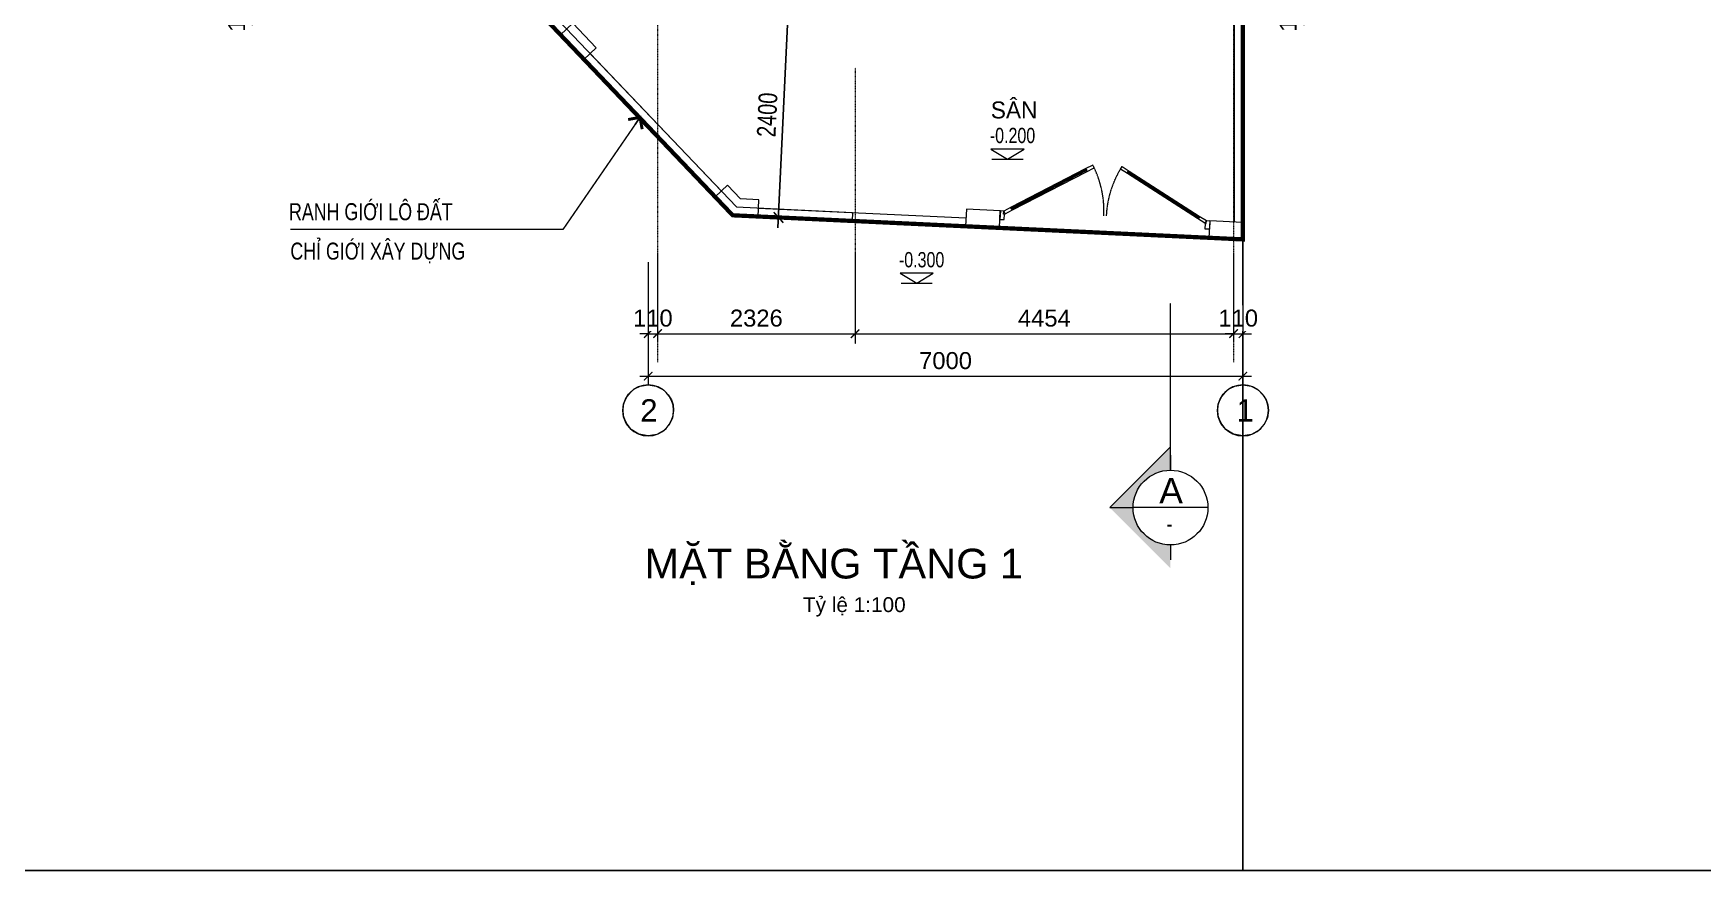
# Model space of a CAD drawing. Header units: millimetres. Extents: x -127141 to 682685, y -1234500 to 49778.
# Drawn here: x 231461 to 251108, y -25000 to -15146 of the extents above; entities that cross this region are included whole.
import ezdxf
from ezdxf.enums import TextEntityAlignment as Align

# ---------------------------------------------------------------- set-up
doc = ezdxf.new("R2010")
doc.units = ezdxf.units.MM
doc.header["$MEASUREMENT"] = 0
doc.set_wipeout_variables(frame=1)
doc.linetypes.add('DASHDOT', pattern=[1, 0.5, -0.25, 0, -0.25])
doc.linetypes.add('HIDDEN', pattern=[0.75, 0.5, -0.25])
for name, color, linetype, lineweight in [('-HIDE', 3, 'HIDDEN', 13), ('-KH', 143, 'Continuous', 13), ('-LINE1', 7, 'Continuous', 18), ('-TEXT', 7, 'Continuous', 15), ('-WALL', 4, 'Continuous', 35), ('A-DIM', 251, 'Continuous', 15), ('A-KY HIEU', 34, 'Continuous', 20), ('A-NET THAY', 125, 'Continuous', 18), ('A-TRUC', 251, 'DASHDOT', 5), ('TEXT25', 2, 'Continuous', 13)]:
    doc.layers.add(name, color=color, linetype=linetype, lineweight=lineweight)
doc.layers.add('-RANH GIOI LO DAT', color=12, linetype='Continuous')
doc.layers.add('12. NET DIM', color=252, linetype='Continuous')
doc.layers.add('LUOI GIONG', color=160, linetype='Continuous', plot=False)
doc.styles.add('1', font='arial.ttf')
doc.styles.add('A1-arial', font='arial.ttf', dxfattribs={"width": 0.8})
doc.styles.add('AVANH', font='', dxfattribs={"width": 0.8})
doc.styles.get("Standard").update_dxf_attribs({"font": 'arial.ttf'})
doc.styles.add('SVN_AVO_thuong', font='')
doc.styles.add('X-ALL-SECTION$0$ROMANS', font='arial.ttf')
doc.styles.get('AVANH').set_extended_font_data('.VnAvantH')
doc.styles.get('SVN_AVO_thuong').set_extended_font_data('SVN-Avo')
doc.dimstyles.new('C_100A3', dxfattribs={"dimscale": 100, "dimtxt": 2.2, "dimasz": 1.2, "dimexe": 1.2, "dimexo": 0, "dimgap": 0.75, "dimtad": 1, "dimdec": 0, "dimzin": 0, "dimdsep": 46, "dimtxsty": 'AVANH', "dimblk": 'ARCHTICK', "dimcen": 0, "dimdle": 1.2, "dimclrd": 256, "dimclre": 256, "dimclrt": 7, "dimadec": 0, "dimazin": 0, "dimtfac": 0.0001, "dimtdec": 0, "dimtix": 1, "dimtmove": 2, "dimatfit": 3, "dimfxl": 1.8, "dimtolj": 1, "dimtzin": 0, "dimarcsym": 0})
doc.dimstyles.new('DIM_LAYOUT A2-A3', dxfattribs={"dimscale": 0, "dimtxt": 2, "dimasz": 1, "dimexe": 1, "dimexo": 0, "dimgap": 0.8, "dimtad": 1, "dimdec": 0, "dimlfac": -1, "dimzin": 0, "dimdsep": 46, "dimtxsty": 'Standard', "dimblk": 'ARCHTICK', "dimcen": 1, "dimdle": 1, "dimclrd": 256, "dimclre": 256, "dimclrt": 7, "dimadec": 0, "dimazin": 0, "dimtfac": 1, "dimtdec": 0, "dimtix": 1, "dimtofl": 0, "dimtmove": 2, "dimatfit": 3, "dimldrblk": 'ARCHTICK', "dimfxl": 1, "dimtfill": 1, "dimtolj": 1, "dimtzin": 0, "dimarcsym": 0})
doc.dimstyles.new('X-ALL-SECTION$0$ARROWS', dxfattribs={"dimscale": 100, "dimtxt": 2, "dimasz": 1, "dimexe": 2, "dimexo": 5, "dimgap": 1, "dimtad": 1, "dimdec": 0, "dimzin": 0, "dimdsep": 46, "dimtxsty": 'X-ALL-SECTION$0$ROMANS', "dimblk": 'X-ALL-SECTION$0$ARROWS', "dimcen": 0, "dimclrd": 256, "dimclre": 256, "dimclrt": 256, "dimazin": 0, "dimtfac": 0.5, "dimtdec": 0, "dimtofl": 0, "dimtmove": 2, "dimatfit": 3, "dimldrblk": 'X-ALL-SECTION$0$ARROWS', "dimfxl": 1, "dimtolj": 1, "dimtzin": 0, "dimlwd": -1, "dimlwe": -1, "dimarcsym": 0})

# ---------------------------------------------------------------- blocks, each defined once
blk = doc.blocks.new('Drawing Title - Metric')
at = {"style": 'A1-arial', "flags": 8}
blk.add_attdef('VIEWNAME', text='', height=4, dxfattribs=at).set_placement((25.62, -12.99), align=Align.BOTTOM_LEFT)
blk.add_attdef('VPSCALE', text='', height=2, dxfattribs=at).set_placement((54.7, -14.31), align=Align.TOP_RIGHT)
blk = doc.blocks.new('X-ALL-SECTION$0$ARROWS')
blk.add_line((-1, 0), (0, 0))
at = {"const_width": 0.35}
blk.add_lwpolyline([(-1, -1), (0, 0), (-1, 1)], dxfattribs=at)
blk = doc.blocks.new('_ArchTick')
at = {"color": 0, "linetype": 'ByBlock', "const_width": 0.15}
blk.add_lwpolyline([(-0.5, -0.5), (0.5, 0.5)], dxfattribs=at)
blk = doc.blocks.new('*D219')
at = {"layer": '12. NET DIM', "lineweight": -2, "transparency": 16777216}
for p, q in [((240665, -14931), (240224, -14910)), ((240350, -14795), (240225, -17433)), ((240552, -17328), (240111, -17307))]:
    blk.add_line(p, q, dxfattribs=at)
at = {"layer": 'Defpoints', "color": 0, "transparency": 16777216}
for p in [(240665, -14931), (240231, -17313), (240552, -17328)]:
    blk.add_point(p, dxfattribs=at)
at = {"layer": '12. NET DIM', "lineweight": -2, "transparency": 16777216, "xscale": 119.9999999999999, "yscale": 119.9999999999999, "zscale": 119.9999999999999}
for p, rotation in [((240344, -14915), 87.29613575586721), ((240231, -17313), 267.2961357558672)]:
    blk.add_blockref('_ArchTick', p, dxfattribs=dict(at, rotation=rotation))
at = {"layer": '12. NET DIM', "color": 7, "transparency": 16777216, "insert": (240099, -16105), "char_height": 220, "attachment_point": 5, "rotation": 87.2961, "style": 'AVANH'}
blk.add_mtext('\\A1;2400', dxfattribs=at)
blk = doc.blocks.new('FASDFSE')
at = {"layer": '-KH'}
blk.add_hatch(color=256, dxfattribs=at).paths.add_polyline_path([(0, 4.4), (0, 7.16), (-7.16, 0), (0, -7.16), (0, -4.4, -0.414214), (-4.4, 0, -0.414214)])
for p, q in [((-7.16, 0), (0, 7.16)), ((0, 7.16), (-7.16, 0)), ((0, 4.4), (0, 7.16)), ((0, 6.16), (0, 4.4)), ((-7.16, 0), (-4.4, 0)), ((4.4, 0), (-4.4, 0)), ((0, -4.4), (0, -6.16))]:
    blk.add_line(p, q, dxfattribs=at)
blk.add_circle((0, 0), 4.4, dxfattribs=at)
at = {"layer": '-TEXT', "color": 2, "style": '1'}
blk.add_attdef('A', text='', height=3, dxfattribs=at).set_placement((0.08, 0.48), align=Align.CENTER)
at = {"layer": '-TEXT', "style": '1', "width": 0.75}
blk.add_attdef('KT', text='', height=2.2, dxfattribs=at).set_placement((0.11, -2.89), align=Align.CENTER)
blk = doc.blocks.new('cong 2 canh')
at = {"ltscale": 100}
for p, q in [((548016, -107651), (547167, -108141)), ((548534, -107651), (549382, -108141)), ((547185, -108172), (548034, -107682)), ((549365, -108172), (548516, -107682))]:
    blk.add_line(p, q, dxfattribs=at)
at = {"color": 8, "ltscale": 100}
for points in [[(548036, -107666), (548031, -107657), (547165, -108157), (547170, -108166)], [(548514, -107666), (548519, -107657), (549385, -108157), (549380, -108166)]]:
    blk.add_lwpolyline(points, close=True, dxfattribs=at)
at = {"ltscale": 100}
for points in [[(548103, -107601), (548016, -107651), (548022, -107662), (548031, -107657), (548036, -107666), (548027, -107671), (548034, -107682), (548120, -107632)], [(548447, -107601), (548534, -107651), (548527, -107662), (548519, -107657), (548514, -107666), (548522, -107671), (548516, -107682), (548430, -107632)], [(547091, -108226), (547081, -108226), (547081, -108191), (547041, -108191), (547041, -108291), (547091, -108291)], [(547179, -108161), (547170, -108166), (547165, -108157), (547174, -108152), (547167, -108141), (547081, -108191), (547098, -108222), (547185, -108172)], [(549371, -108161), (549380, -108166), (549385, -108157), (549376, -108152), (549382, -108141), (549469, -108191), (549451, -108222), (549365, -108172)], [(549459, -108226), (549469, -108226), (549469, -108191), (549509, -108191), (549509, -108291), (549459, -108291)]]:
    blk.add_lwpolyline(points, close=True, dxfattribs=at)
at = {"color": 8, "linetype": 'HIDDEN', "ltscale": 10}
for centre, start, end in [((547081, -108191), 0, 30), ((549469, -108191), 150, 180)]:
    blk.add_arc(centre, 1180, start, end, dxfattribs=at)
blk = doc.blocks.new('*D366')
at = {"layer": 'A-DIM', "lineweight": -2, "transparency": 16777216}
for p, q in [((12718, 1813), (12718, 1103)), ((12828, 1813), (12828, 1103)), ((12718, 1203), (12618, 1203)), ((12828, 1203), (12928, 1203))]:
    blk.add_line(p, q, dxfattribs=at)
at = {"layer": 'Defpoints', "color": 0, "transparency": 16777216}
for p in [(12718, 1813, 0), (12828, 1813)]:
    blk.add_point(p, dxfattribs=at)
at = {"layer": 'A-DIM', "lineweight": -2, "transparency": 16777216, "xscale": 100, "yscale": 100, "zscale": 100}
blk.add_blockref('_ArchTick', (12718, 1203), dxfattribs=at)
at = {"layer": 'A-DIM', "lineweight": -2, "transparency": 16777216, "xscale": 100, "yscale": 100, "zscale": 100, "rotation": 180}
blk.add_blockref('_ArchTick', (12828, 1203), dxfattribs=at)
at = {"layer": 'A-DIM', "color": 7, "transparency": 16777216, "insert": (12773, 1385), "char_height": 200, "attachment_point": 5, "bg_fill": 3, "box_fill_scale": 1.25, "bg_fill_color": 256, "bg_fill_true_color": 13158600, "bg_fill_transparency": 0}
blk.add_mtext('\\A1;110', dxfattribs=at)
at = {"layer": 'Defpoints', "color": 0, "transparency": 16777216}
blk.add_point((12828, 1203), dxfattribs=at)
blk = doc.blocks.new('*D367')
at = {"layer": 'A-DIM', "lineweight": -2, "transparency": 16777216}
for p, q in [((5828, 1813), (5828, 1103)), ((5938, 1813), (5938, 1103)), ((5828, 1203), (5728, 1203)), ((5938, 1203), (6038, 1203))]:
    blk.add_line(p, q, dxfattribs=at)
at = {"layer": 'Defpoints', "color": 0, "transparency": 16777216}
for p in [(5828, 1813, 0), (5938, 1813)]:
    blk.add_point(p, dxfattribs=at)
at = {"layer": 'A-DIM', "lineweight": -2, "transparency": 16777216, "xscale": 100, "yscale": 100, "zscale": 100}
blk.add_blockref('_ArchTick', (5828, 1203), dxfattribs=at)
at = {"layer": 'A-DIM', "lineweight": -2, "transparency": 16777216, "xscale": 100, "yscale": 100, "zscale": 100, "rotation": 180}
blk.add_blockref('_ArchTick', (5938, 1203), dxfattribs=at)
at = {"layer": 'A-DIM', "color": 7, "transparency": 16777216, "insert": (5883, 1385), "char_height": 200, "attachment_point": 5, "bg_fill": 3, "box_fill_scale": 1.25, "bg_fill_color": 256, "bg_fill_true_color": 13158600, "bg_fill_transparency": 0}
blk.add_mtext('\\A1;110', dxfattribs=at)
at = {"layer": 'Defpoints', "color": 0, "transparency": 16777216}
blk.add_point((5938, 1203), dxfattribs=at)
blk = doc.blocks.new('*D370')
at = {"layer": 'A-DIM', "lineweight": -2, "transparency": 16777216}
for p, q in [((8264, 2155), (8264, 1103)), ((12718, 2155), (12718, 1103)), ((8164, 1203), (12818, 1203))]:
    blk.add_line(p, q, dxfattribs=at)
at = {"layer": 'Defpoints', "color": 0, "transparency": 16777216}
for p in [(8264, 2155, 0), (12718, 2155, 0), (12718, 1203)]:
    blk.add_point(p, dxfattribs=at)
at = {"layer": 'A-DIM', "lineweight": -2, "transparency": 16777216, "xscale": 100, "yscale": 100, "zscale": 100, "rotation": 180}
blk.add_blockref('_ArchTick', (8264, 1203), dxfattribs=at)
at = {"layer": 'A-DIM', "lineweight": -2, "transparency": 16777216, "xscale": 100, "yscale": 100, "zscale": 100}
blk.add_blockref('_ArchTick', (12718, 1203), dxfattribs=at)
at = {"layer": 'A-DIM', "color": 7, "transparency": 16777216, "insert": (10491, 1385), "char_height": 200, "attachment_point": 5, "bg_fill": 3, "box_fill_scale": 1.25, "bg_fill_color": 256, "bg_fill_true_color": 13158600, "bg_fill_transparency": 0}
blk.add_mtext('\\A1;4454', dxfattribs=at)
blk = doc.blocks.new('*D371')
at = {"layer": 'A-DIM', "lineweight": -2, "transparency": 16777216}
for p, q in [((5938, 2155), (5938, 1103)), ((8264, 2155), (8264, 1103)), ((5838, 1203), (8364, 1203))]:
    blk.add_line(p, q, dxfattribs=at)
at = {"layer": 'Defpoints', "color": 0, "transparency": 16777216}
for p in [(5938, 2155, 0), (8264, 2155, 0), (8264, 1203)]:
    blk.add_point(p, dxfattribs=at)
at = {"layer": 'A-DIM', "lineweight": -2, "transparency": 16777216, "xscale": 100, "yscale": 100, "zscale": 100, "rotation": 180}
blk.add_blockref('_ArchTick', (5938, 1203), dxfattribs=at)
at = {"layer": 'A-DIM', "lineweight": -2, "transparency": 16777216, "xscale": 100, "yscale": 100, "zscale": 100}
blk.add_blockref('_ArchTick', (8264, 1203), dxfattribs=at)
at = {"layer": 'A-DIM', "color": 7, "transparency": 16777216, "insert": (7101, 1385), "char_height": 200, "attachment_point": 5, "bg_fill": 3, "box_fill_scale": 1.25, "bg_fill_color": 256, "bg_fill_true_color": 13158600, "bg_fill_transparency": 0}
blk.add_mtext('\\A1;2326', dxfattribs=at)
blk = doc.blocks.new('*D372')
at = {"layer": 'A-DIM', "lineweight": -2, "transparency": 16777216}
for p, q in [((5828, 2045), (5828, 603)), ((12828, 2045), (12828, 603)), ((5728, 703), (12928, 703))]:
    blk.add_line(p, q, dxfattribs=at)
at = {"layer": 'Defpoints', "color": 0, "transparency": 16777216}
for p in [(5828, 2045, 0), (12828, 2045), (12828, 703)]:
    blk.add_point(p, dxfattribs=at)
at = {"layer": 'A-DIM', "lineweight": -2, "transparency": 16777216, "xscale": 100, "yscale": 100, "zscale": 100, "rotation": 180}
blk.add_blockref('_ArchTick', (5828, 703), dxfattribs=at)
at = {"layer": 'A-DIM', "lineweight": -2, "transparency": 16777216, "xscale": 100, "yscale": 100, "zscale": 100}
blk.add_blockref('_ArchTick', (12828, 703), dxfattribs=at)
at = {"layer": 'A-DIM', "color": 7, "transparency": 16777216, "insert": (9328, 885), "char_height": 200, "attachment_point": 5, "bg_fill": 3, "box_fill_scale": 1.25, "bg_fill_color": 256, "bg_fill_true_color": 13158600, "bg_fill_transparency": 0}
blk.add_mtext('\\A1;7000', dxfattribs=at)
blk = doc.blocks.new('Tag - Metric')
blk.add_lwpolyline([(0, 3.44), (-1.1, 3.26), (-2.06, 2.76), (-2.71, 2.12), (-3.13, 1.43), (-3.37, 0.73), (-3.44, 0), (-3.3, -0.99), (-2.83, -1.96), (-2.11, -2.72), (-1.16, -3.24), (0, -3.44), (1.28, -3.19), (2.29, -2.57), (2.96, -1.75), (3.33, -0.88), (3.44, 0), (3.34, 0.84), (3.08, 1.53), (2.65, 2.2), (1.84, 2.91), (1.07, 3.27), (0, 3.44)], close=True)
blk.add_circle((0, 0), 3.44)
at = {"style": 'A1-arial', "flags": 8}
blk.add_attdef('1', text='', height=3, dxfattribs=at).set_placement((0, 0), align=Align.MIDDLE_CENTER)
blk = doc.blocks.new('*D379')
at = {"layer": 'A-DIM', "lineweight": -2, "transparency": 16777216}
for p, q in [((1166, 5044), (1166, 5144)), ((1923, 5044), (1066, 5044)), ((1923, 4934), (1066, 4934)), ((1166, 4934), (1166, 4834))]:
    blk.add_line(p, q, dxfattribs=at)
at = {"layer": 'Defpoints', "color": 0, "transparency": 16777216}
for p in [(1923, 5044, 0), (1923, 4934, 0)]:
    blk.add_point(p, dxfattribs=at)
at = {"layer": 'A-DIM', "lineweight": -2, "transparency": 16777216, "xscale": 100, "yscale": 100, "zscale": 100}
for p, rotation in [((1166, 5044), 270), ((1166, 4934), 90)]:
    blk.add_blockref('_ArchTick', p, dxfattribs=dict(at, rotation=rotation))
at = {"layer": 'A-DIM', "color": 7, "transparency": 16777216, "insert": (984, 4989), "char_height": 200, "attachment_point": 5, "rotation": 90, "bg_fill": 3, "box_fill_scale": 1.25, "bg_fill_color": 256, "bg_fill_true_color": 13158600, "bg_fill_transparency": 0}
blk.add_mtext('\\A1;110', dxfattribs=at)
at = {"layer": 'Defpoints', "color": 0, "transparency": 16777216}
blk.add_point((1166, 5044), dxfattribs=at)
blk = doc.blocks.new('*D381')
at = {"layer": 'A-DIM', "lineweight": -2, "transparency": 16777216}
for p, q in [((13545, 5044), (13545, 5144)), ((12825, 5044), (13645, 5044)), ((12825, 4934), (13645, 4934)), ((13545, 4934), (13545, 4834))]:
    blk.add_line(p, q, dxfattribs=at)
at = {"layer": 'Defpoints', "color": 0, "transparency": 16777216}
for p in [(12825, 5044, 0), (12825, 4934, 0)]:
    blk.add_point(p, dxfattribs=at)
at = {"layer": 'A-DIM', "lineweight": -2, "transparency": 16777216, "xscale": 100, "yscale": 100, "zscale": 100}
for p, rotation in [((13545, 5044), 270), ((13545, 4934), 90)]:
    blk.add_blockref('_ArchTick', p, dxfattribs=dict(at, rotation=rotation))
at = {"layer": 'A-DIM', "color": 7, "transparency": 16777216, "insert": (13362, 4989), "char_height": 200, "attachment_point": 5, "rotation": 90, "bg_fill": 3, "box_fill_scale": 1.25, "bg_fill_color": 256, "bg_fill_true_color": 13158600, "bg_fill_transparency": 0}
blk.add_mtext('\\A1;110', dxfattribs=at)
at = {"layer": 'Defpoints', "color": 0, "transparency": 16777216}
blk.add_point((13545, 5044), dxfattribs=at)
blk = doc.blocks.new('A$C7b9f95d2')
at = {"layer": 'A-DIM'}
for base, p1, p2, picture, middle in [((1166.2, 5043.6, 0), (1923, 4933.6, 0), (1923, 5043.6, 0), '*D379', (984.1, 4988.6, 0)), ((13544.6, 5043.6, 0), (12825.4, 4933.6, 0), (12825.4, 5043.6, 0), '*D381', (13362.4, 4988.6, 0))]:
    dim = blk.add_linear_dim(base=base, p1=p1, p2=p2, angle=90, dimstyle='DIM_LAYOUT A2-A3', override={"dimscale": 100}, dxfattribs=at)
    dim.commit()
    dim.dimension.update_dxf_attribs({"geometry": picture, "text_midpoint": middle})
for base, p1, p2, picture, middle in [((5938, 1203.1, 0), (5828, 1812.8, 0), (5938, 1812.8, 0), '*D367', (5883, 1385.2, 0)), ((12828.2, 1203, 0), (12718.2, 1812.7, 0), (12828.2, 1812.7, 0), '*D366', (12773.2, 1385.2, 0))]:
    dim = blk.add_linear_dim(base=base, p1=p1, p2=p2, dimstyle='DIM_LAYOUT A2-A3', override={"dimscale": 100}, dxfattribs=at)
    dim.commit()
    dim.dimension.update_dxf_attribs({"geometry": picture, "text_midpoint": middle})
at = {"layer": 'A-TRUC', "ltscale": 3, "elevation": 0}
blk.add_lwpolyline([(12718.1, 20484.1), (12718.1, 867.1)], dxfattribs=at)
at = {"layer": 'A-DIM'}
dim = blk.add_linear_dim(base=(12718.1, 1203, 0), p1=(8263.9, 2155.3), p2=(12718.1, 2155.3, 0), dimstyle='DIM_LAYOUT A2-A3', override={"dimscale": 100}, dxfattribs=at)
dim.commit()
dim.dimension.update_dxf_attribs({"geometry": '*D370', "text_midpoint": (10491, 1384.7, 0)})
dim = blk.add_linear_dim(base=(8263.9, 1203, 0), p1=(5938, 2155.3, 0), p2=(8263.9, 2155.3), dimstyle='DIM_LAYOUT A2-A3', override={"dimscale": 100}, dxfattribs=at)
dim.commit()
dim.dimension.update_dxf_attribs({"geometry": '*D371', "text_midpoint": (7100.9, 1385.2, 0)})
at = {"layer": 'A-TRUC', "ltscale": 3}
blk.add_lwpolyline([(8263.9, 4331.6), (8263.9, 1081.7)], dxfattribs=at)
at = {"layer": 'A-DIM'}
dim = blk.add_linear_dim(base=(12828.1, 703), p1=(5828, 2045.3, 0), p2=(12828.1, 2045.3), dimstyle='DIM_LAYOUT A2-A3', override={"dimscale": 100}, dxfattribs=at)
dim.commit()
dim.dimension.update_dxf_attribs({"geometry": '*D372', "text_midpoint": (9328.1, 885.1)})
at = {"layer": 'A-TRUC', "ltscale": 3, "elevation": 0}
blk.add_lwpolyline([(5938.1, 20484.1), (5938.1, 867.1)], dxfattribs=at)
at = {"layer": 'A-KY HIEU'}
ref = blk.add_blockref('Tag - Metric', (5827.9, 300.1, 0), dxfattribs=dict(at, xscale=-87.13796474971016, yscale=87.13796474971016, zscale=87.13796474971016))
ref.add_attrib('DETAIL#', '2', dxfattribs={"layer": '0', "height": 262.5, "style": 'A1-arial'}).set_placement((5836.5, 300.1, 0), align=Align.MIDDLE_CENTER)
ref = blk.add_blockref('Tag - Metric', (12828.1, 300, 0), dxfattribs=dict(at, xscale=-87.13796474971016, yscale=87.13796474971016, zscale=87.13796474971016))
ref.add_attrib('DETAIL#', '1', dxfattribs={"layer": '0', "height": 262.5, "style": 'A1-arial'}).set_placement((12855.5, 300, 0), align=Align.MIDDLE_CENTER)

msp = doc.modelspace()

# ---------------------------------------------------------------- linework, layer by layer
at = {"layer": '-HIDE', "ltscale": 10}
msp.add_lwpolyline([(244845.1, -20286.9), (244845.1, -18321.4)], dxfattribs=at)
at = {"layer": '-KH'}
for p, q in [((242743.3, -16625.5), (243111.3, -16625.5)), ((241673.5, -18087.7), (242041.5, -18087.7))]:
    msp.add_line(p, q, dxfattribs=at)
for points in [[(243122.5, -16507.7), (242732.2, -16507.7), (242927.3, -16625.5)], [(242052.6, -17969.9), (241662.3, -17969.9), (241857.5, -18087.7)]]:
    msp.add_lwpolyline(points, close=True, dxfattribs=at)
for points in [[(242927.3, -16625.5), (242927.3, -16507.7), (243122.5, -16507.7), (242927.3, -16625.5)], [(241857.5, -18087.7), (241857.5, -17969.9), (242052.6, -17969.9), (241857.5, -18087.7)]]:
    msp.add_solid(points, dxfattribs=at)
at = {"layer": '-LINE1', "linetype": 'Continuous', "ltscale": 10}
for points in [[(234797.5, -1499.7), (234797.5, -12011.3), (239736.6, -17189.2), (241102.5, -17253.7), (241097.8, -17353.6)], [(245597.5, -17365.9), (245597.5, -14963.5)], [(238014, -15383.5), (239557.2, -17001.1)], [(239996.4, -17201.5), (242437.7, -17316.8)]]:
    msp.add_lwpolyline(points, dxfattribs=at)
at = {"layer": '-LINE1', "lineweight": 18}
for points in [[(237665.6, -15163), (237941.7, -15452.5), (238086.4, -15314.4), (237810.3, -15025)], [(242433, -17416.7), (242832.6, -17435.6), (242842, -17235.8), (242442.4, -17216.9)]]:
    msp.add_lwpolyline(points, close=True, dxfattribs=at)
for points in [[(239782.6, -17092.6), (239629.5, -16932.1), (239484.8, -17070.1), (239691.9, -17287.2)], [(239691.9, -17287.2), (239991.4, -17306.1), (240000.9, -17106.3), (239782.6, -17092.6)]]:
    msp.add_lwpolyline(points, dxfattribs=at)
at = {"layer": '-LINE1', "linetype": 'Continuous', "ltscale": 10}
msp.add_lwpolyline([(245307.3, -17352.2), (245297.9, -17552), (245697.5, -17570.9), (245697.5, -17370.6)], close=True, dxfattribs=at)
at = {"layer": '-RANH GIOI LO DAT', "linetype": 'HIDDEN', "ltscale": 10, "const_width": 50}
msp.add_lwpolyline([(234697.5, 0), (234697.5, -12051.4), (239691.9, -17287.2), (245697.5, -17570.9), (245697.5, 0)], close=True, dxfattribs=at)
at = {"layer": 'LUOI GIONG'}
for points in [[(220697.5, 0), (245697.5, 0), (245697.5, -25000), (220697.5, -25000)], [(245697.5, 0), (270697.5, 0), (270697.5, -25000), (245697.5, -25000)]]:
    msp.add_lwpolyline(points, close=True, dxfattribs=at)

# ---------------------------------------------------------------- block references
at = {"layer": '-LINE1', "rotation": 357.2961332417589}
msp.add_blockref('cong 2 canh', (-298486, 116641.2), dxfattribs=at)
at = {"layer": '-WALL'}
ref = msp.add_blockref('FASDFSE', (244845.1, -20727.1), dxfattribs=dict(at, xscale=100, yscale=100, zscale=100))
ref.add_attrib('KT', '-', dxfattribs={"layer": '-TEXT', "height": 200, "style": '1', "width": 0.75}).set_placement((244833.3, -21016.6), align=Align.CENTER)
ref.add_attrib('A', 'A', dxfattribs={"layer": '-TEXT', "color": 2, "height": 300, "style": '1'}).set_placement((244851.9, -20678.8), align=Align.CENTER)
at = {"layer": 'A-KY HIEU'}
ref = msp.add_blockref('Drawing Title - Metric', (245298.8, -20529.9, 0), dxfattribs=dict(at, xscale=-87.5, yscale=87.5, zscale=87.5))
ref.add_attrib('VPSCALE', 'Tỷ lệ 1:100', dxfattribs={"layer": '0', "height": 175, "style": 'A1-arial', "flags": 8}).set_placement((241728.1, -21782.2, 0), align=Align.TOP_RIGHT)
ref.add_attrib('VIEWNAME', 'MẶT BẰNG TẦNG 1', dxfattribs={"layer": '0', "height": 350, "style": 'A1-arial', "flags": 8}).set_placement((238655.2, -21666.7, 0), align=Align.BOTTOM_LEFT)

# ---------------------------------------------------------------- texts
at = {"layer": '-TEXT', "style": '1', "width": 0.75}
for s, p in [('-0.200', (242718.3, -16437.5)), ('-0.300', (241648.4, -17899.7))]:
    msp.add_text(s, height=179.96, dxfattribs=at).set_placement(p)
for s, p in [('RANH GIỚI LÔ ĐẤT', (234469.6, -17344.8)), ('CHỈ GIỚI XÂY DỰNG', (234485.5, -17808.7))]:
    msp.add_text(s, height=200, rotation=360, dxfattribs=at).set_placement(p)
at = {"layer": 'TEXT25', "style": 'SVN_AVO_thuong'}
msp.add_text('SÂN', height=200, rotation=0, dxfattribs=at).set_placement((242729.6, -16147.4))

# ---------------------------------------------------------------- dimensions: what is measured, and where the dimension line sits
at = {"layer": '12. NET DIM'}
dim = msp.add_aligned_dim(p1=(240664.9, -14930.5), p2=(240551.7, -17327.8), distance=-321, dimstyle='C_100A3', dxfattribs=at)
dim.commit()
dim.dimension.update_dxf_attribs({"geometry": '*D219', "text_midpoint": (240099.1, -16105.1)})

# ---------------------------------------------------------------- leaders
at = {"layer": '-KH'}
msp.add_leader([(238600.6, -16134.6), (237691.4, -17455.4), (234486.1, -17455.4)], dimstyle='X-ALL-SECTION$0$ARROWS', override={"dimasz": 1, "dimgap": 4, "dimtad": 0}, dxfattribs=at)

# ---------------------------------------------------------------- next in the draw order: block references
at = {"layer": 'A-NET THAY'}
msp.add_blockref('A$C7b9f95d2', (232869.3, -19883.6), dxfattribs=at)

doc.saveas('drawing.dxf')
